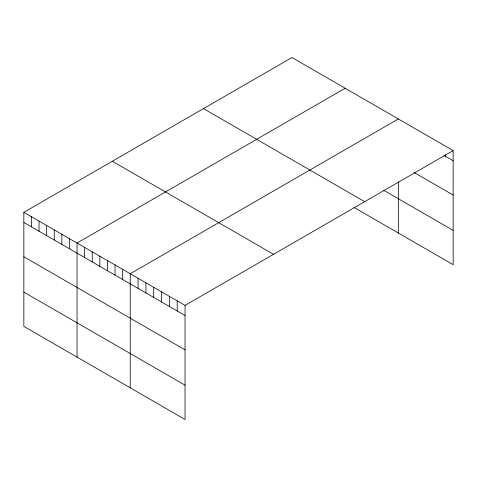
<?xml version="1.0" encoding="UTF-8"?>
<svg xmlns="http://www.w3.org/2000/svg" width="477" height="477" viewBox="0 0 477 477"><rect width="100%" height="100%" fill="white"/><g stroke="black" fill="none" stroke-linecap="round" stroke-linejoin="round"><path stroke-width="0.72" d="M23.85 212.325L185.046 305.387L185.046 419.468L23.85 326.399L23.85 212.325L291.954 57.532L453.15 150.601L453.15 264.675L354.012 207.441M345.151 88.245L77.047 243.031L77.047 357.112M398.343 118.958L130.239 273.744L130.239 387.825M185.046 305.387L453.15 150.601M444.117 155.52L453.15 160.737M414 172.435L453.15 195.039M383.776 190.329L453.15 230.379M203.482 108.613L364.678 201.682M112.322 161.244L273.518 254.307M23.85 222.461L185.046 315.524M23.85 256.757L185.046 349.826M23.85 292.103L185.046 385.166M445.321 154.769L445.321 156.217M398.343 181.803L398.343 233.038M177.217 300.868L177.217 311.004M169.389 296.348L169.389 306.484M161.56 291.829L161.56 301.965M153.725 287.309L153.725 297.445M145.896 282.783L145.896 292.926M138.068 278.264L138.068 288.4M122.643 269.356L122.643 279.498M115.04 264.968L115.04 275.11M107.444 260.585L107.444 270.721M99.842 256.197L99.842 266.333M92.246 251.808L92.246 261.945M84.644 247.42L84.644 257.556M69.445 238.649L69.445 248.785M61.849 234.261L61.849 244.397M54.247 229.872L54.247 240.009M46.651 225.484L46.651 235.62M39.048 221.095L39.048 231.232M31.452 216.707L31.452 226.849"/></g></svg>
